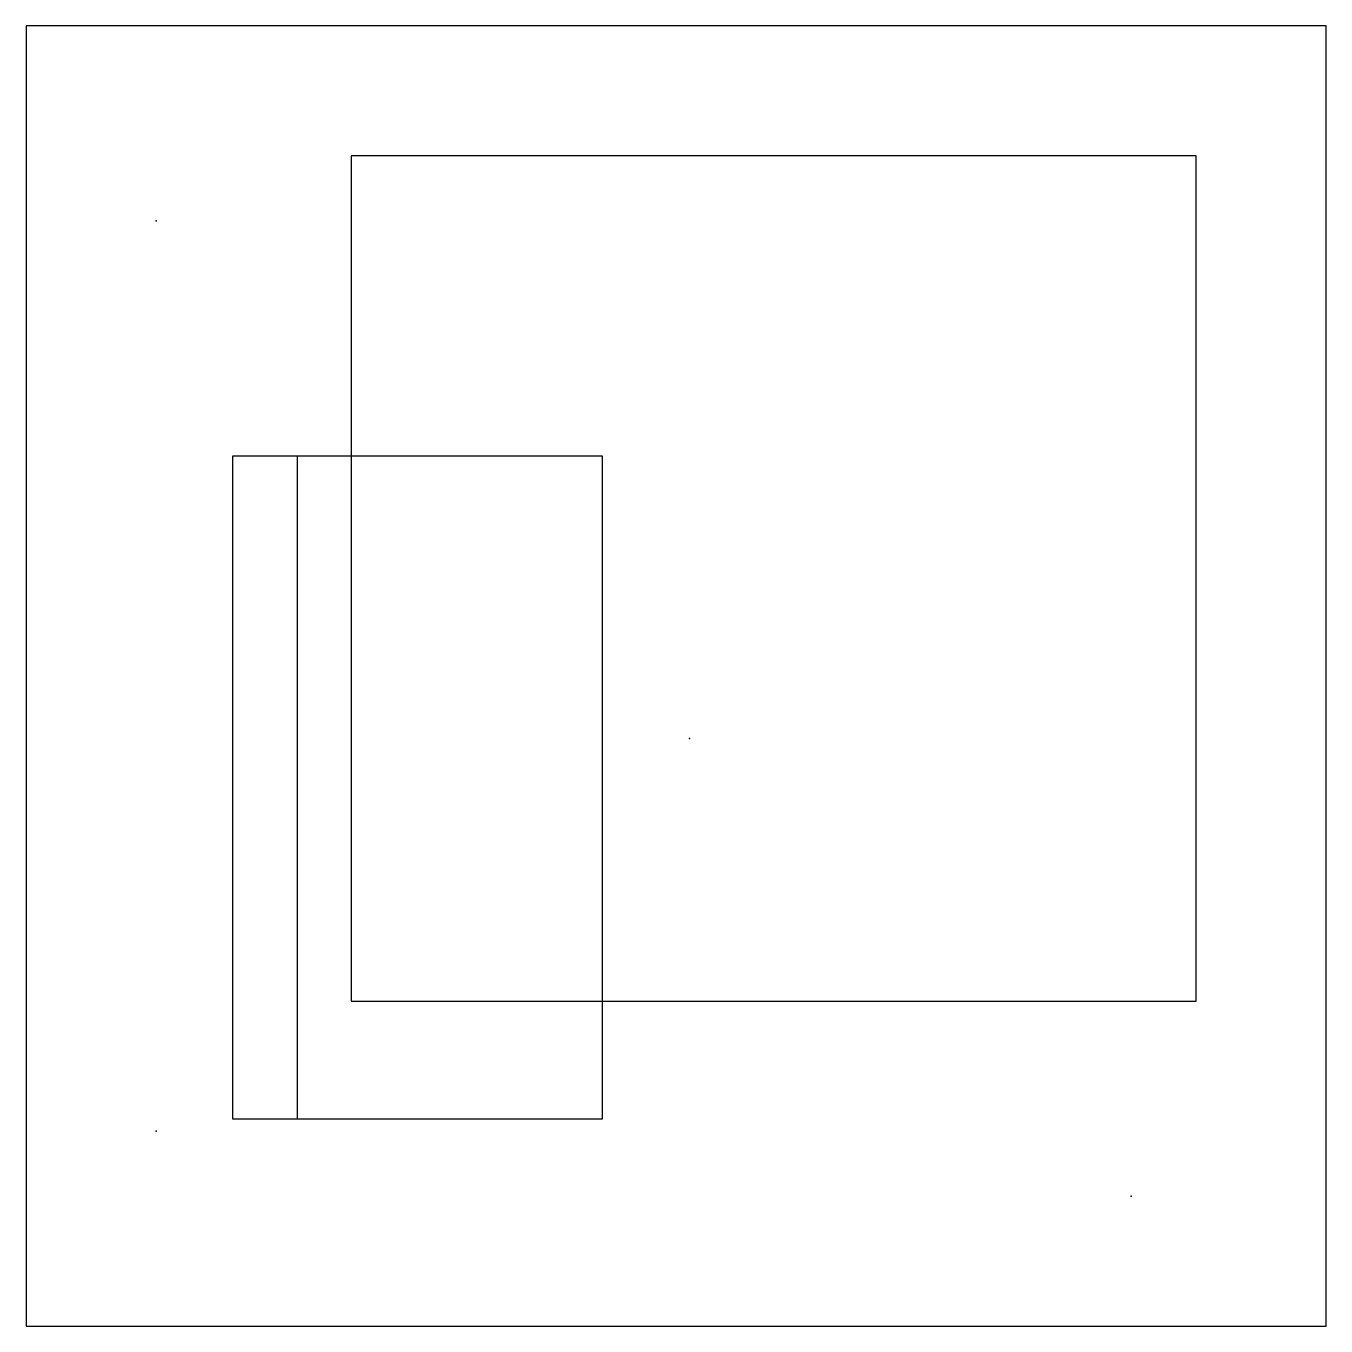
# Model space of a CAD drawing. Extents: x 0 to 20, y 0 to 20.
import ezdxf

# ---------------------------------------------------------------- set-up
doc = ezdxf.new("R2010")
doc.units = 0
doc.header["$LTSCALE"] = 50
for name, color, linetype in [('CONNECTIONS', 40, 'CONTINUOUS'), ('FLOORS', 5, 'CONTINUOUS'), ('LOCATIONS', 7, 'CONTINUOUS'), ('VOIDS', 1, 'CONTINUOUS'), ('WALLS', 96, 'CONTINUOUS')]:
    doc.layers.add(name, color=color, linetype=linetype)

msp = doc.modelspace()

# ---------------------------------------------------------------- linework, layer by layer
at = {"layer": 'CONNECTIONS'}
for p, q in [((18, 5), (18, 18, 5)), ((18, 5, 15), (18, 18, 20)), ((18, 5, 10), (18, 18, 15)), ((18, 5, 5), (18, 18, 10))]:
    msp.add_line(p, q, dxfattribs=at)
at = {"layer": 'FLOORS'}
msp.add_lwpolyline([(0, 0), (20, 0), (20, 20), (0, 20)], close=True, dxfattribs=at)
msp.add_lwpolyline([(0, 0), (20, 0), (20, 20), (0, 20)], close=True, dxfattribs=at)
msp.add_lwpolyline([(0, 0), (20, 0), (20, 20), (0, 20)], close=True, dxfattribs=at)
msp.add_lwpolyline([(0, 0), (20, 0), (20, 20), (0, 20)], close=True, dxfattribs=at)
msp.add_lwpolyline([(0, 0), (20, 0), (20, 20), (0, 20)], close=True, dxfattribs=at)
at = {"layer": 'LOCATIONS'}
for p in [(2, 17), (10.21, 9.04), (2, 3, 10), (17, 2)]:
    msp.add_point(p, dxfattribs=at)
at = {"layer": 'VOIDS'}
msp.add_lwpolyline([(5, 5), (18, 5), (18, 18), (5, 18)], close=True, dxfattribs=at)
msp.add_lwpolyline([(5, 5), (18, 5), (18, 18), (5, 18)], close=True, dxfattribs=at)
msp.add_lwpolyline([(5, 5), (18, 5), (18, 18), (5, 18)], close=True, dxfattribs=at)
msp.add_lwpolyline([(5, 5), (18, 5), (18, 18), (5, 18)], close=True, dxfattribs=at)
at = {"layer": 'WALLS'}
for points in [[(3.176, 3.185), (8.868, 3.185), (8.868, 13.383), (3.176, 13.383)], [(3.176, 3.185), (4.176, 3.185), (4.176, 13.383), (3.176, 13.383)], [(3.176, 3.185), (4.176, 3.185), (4.176, 13.383), (3.176, 13.383)], [(3.176, 3.185), (4.176, 3.185), (4.176, 13.383), (3.176, 13.383)], [(3.176, 3.185), (4.176, 3.185), (4.176, 13.383), (3.176, 13.383)]]:
    msp.add_lwpolyline(points, close=True, dxfattribs=at)

doc.saveas('drawing.dxf')
